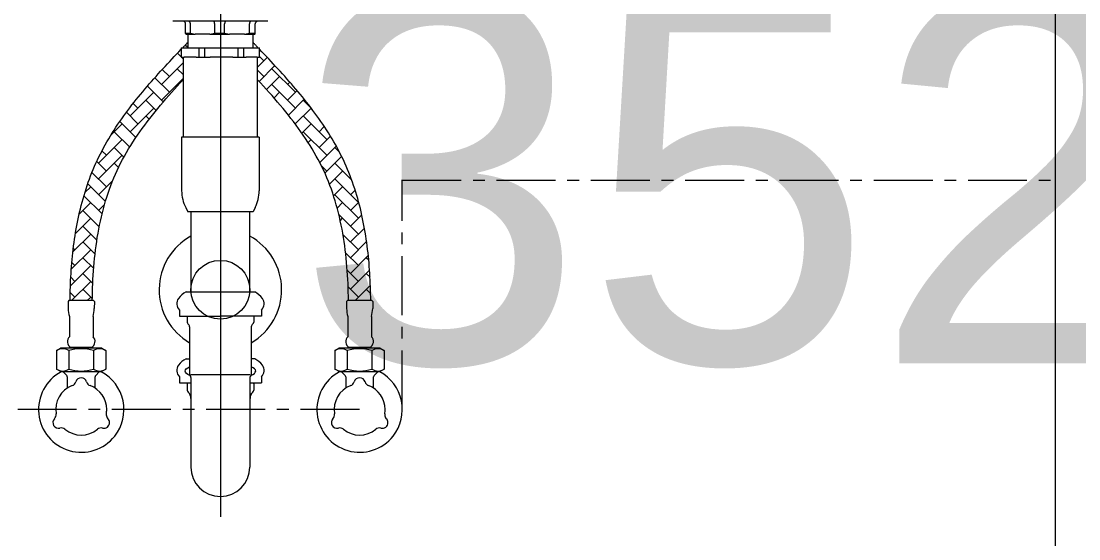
# Model space of a CAD drawing. Header units: millimetres. Extents: x 7371 to 278338, y -43753 to 35464.
# Drawn here: x 270148 to 270718, y 24 to 303 of the extents above; entities that cross this region are included whole.
import ezdxf

# ---------------------------------------------------------------- set-up
doc = ezdxf.new("R2010")
doc.units = ezdxf.units.MM
doc.header["$MEASUREMENT"] = 0
doc.linetypes.add('CENTER', pattern=[50.8, 31.75, -6.35, 6.35, -6.35])
doc.layers.get('DEFPOINTS').update_dxf_attribs({"lineweight": 18})
for name, color, linetype, lineweight in [('0.05', 252, 'Continuous', 5), ('DINDING', 1, 'Continuous', 20), ('PIPA AIR BERSIH', 5, 'CENTER', 5)]:
    doc.layers.add(name, color=color, linetype=linetype, lineweight=lineweight)
doc.styles.get("Standard").update_dxf_attribs({"font": 'arial.ttf'})
doc.dimstyles.new('100 baru', dxfattribs={"dimtxt": 200, "dimasz": 100, "dimexe": 0.1, "dimexo": 0.1, "dimgap": 0.1, "dimtad": 0, "dimtoh": 1, "dimdec": 0, "dimtxsty": 'Standard', "dimblk": 'ARCHTICK', "dimcen": 0, "dimclrd": 8, "dimclre": 8, "dimclrt": 2, "dimadec": 0, "dimazin": 0, "dimtfac": 1, "dimtdec": 0, "dimtix": 1, "dimtmove": 0, "dimatfit": 3, "dimldrblk": 'ARCHTICK', "dimfxl": 1.25, "dimlwd": -1, "dimlwe": -1, "dimarcsym": 0})

# ---------------------------------------------------------------- blocks, each defined once
blk = doc.blocks.new('A$C4feb61b9')
at = {"layer": '0.05'}
for points in [[(0, 0.23202), (0, -0.42776)], [(0.0256, -0.1608), (-0.02561, -0.1608)], [(-0.01873, -0.16231), (-0.01874, -0.16225), (-0.01874, -0.16219), (-0.01875, -0.16214), (-0.01876, -0.16208), (-0.01877, -0.16202), (-0.01878, -0.16196), (-0.01879, -0.16191), (-0.0188, -0.16185), (-0.01882, -0.1618), (-0.01884, -0.16174), (-0.01886, -0.16169), (-0.01889, -0.16164), (-0.01892, -0.16158), (-0.01895, -0.16153), (-0.01898, -0.16149), (-0.01901, -0.16144), (-0.01904, -0.16139), (-0.01908, -0.16135), (-0.01912, -0.1613), (-0.01916, -0.16126), (-0.0192, -0.16122), (-0.01924, -0.16118), (-0.01929, -0.16114), (-0.01933, -0.16111), (-0.01938, -0.16107), (-0.01943, -0.16104), (-0.01948, -0.16101), (-0.01953, -0.16098), (-0.01958, -0.16096), (-0.01963, -0.16093), (-0.01968, -0.16091), (-0.01974, -0.16089), (-0.01979, -0.16087), (-0.01985, -0.16086), (-0.0199, -0.16084), (-0.01996, -0.16083), (-0.02001, -0.16082), (-0.02007, -0.16081), (-0.02013, -0.16081), (-0.02019, -0.1608), (-0.02024, -0.1608)], [(-0.01873, -0.16729), (-0.01873, -0.16231)], [(-0.01615, -0.16231), (-0.01615, -0.16225), (-0.01615, -0.16219), (-0.01616, -0.16214), (-0.01616, -0.16208), (-0.01617, -0.16202), (-0.01618, -0.16196), (-0.01619, -0.16191), (-0.0162, -0.16185), (-0.01621, -0.1618), (-0.01622, -0.16174), (-0.01624, -0.16169), (-0.01625, -0.16164), (-0.01627, -0.16158), (-0.01629, -0.16153), (-0.01631, -0.16149), (-0.01634, -0.16144), (-0.01636, -0.16139), (-0.01639, -0.16135), (-0.01641, -0.1613), (-0.01644, -0.16126), (-0.01647, -0.16122), (-0.0165, -0.16118), (-0.01653, -0.16114), (-0.01656, -0.16111), (-0.01659, -0.16107), (-0.01662, -0.16104), (-0.01665, -0.16101), (-0.01669, -0.16098), (-0.01672, -0.16096), (-0.01676, -0.16093), (-0.01679, -0.16091), (-0.01683, -0.16089), (-0.01687, -0.16087), (-0.01691, -0.16086), (-0.01694, -0.16084), (-0.01698, -0.16083), (-0.01702, -0.16082), (-0.01706, -0.16081), (-0.0171, -0.16081), (-0.01714, -0.1608), (-0.01717, -0.1608)], [(-0.01615, -0.16729), (-0.01615, -0.16231)], [(-0.00309, -0.16231), (-0.00309, -0.16225), (-0.00309, -0.16219), (-0.00309, -0.16214), (-0.0031, -0.16208), (-0.0031, -0.16202), (-0.0031, -0.16196), (-0.00311, -0.16191), (-0.00311, -0.16185), (-0.00312, -0.1618), (-0.00313, -0.16174), (-0.00313, -0.16169), (-0.00314, -0.16164), (-0.00315, -0.16158), (-0.00316, -0.16153), (-0.00317, -0.16149), (-0.00318, -0.16144), (-0.0032, -0.16139), (-0.00321, -0.16135), (-0.00322, -0.1613), (-0.00324, -0.16126), (-0.00325, -0.16122), (-0.00327, -0.16118), (-0.00328, -0.16114), (-0.0033, -0.16111), (-0.00331, -0.16107), (-0.00333, -0.16104), (-0.00335, -0.16101), (-0.00336, -0.16098), (-0.00338, -0.16096), (-0.0034, -0.16093), (-0.00342, -0.16091), (-0.00344, -0.16089), (-0.00346, -0.16087), (-0.00348, -0.16086), (-0.0035, -0.16084), (-0.00352, -0.16083), (-0.00354, -0.16082), (-0.00356, -0.16081), (-0.00358, -0.16081), (-0.0036, -0.1608), (-0.00362, -0.1608)], [(-0.00309, -0.16729), (-0.00309, -0.16231)], [(0.00274, -0.1608), (0.00272, -0.1608), (0.00271, -0.16081), (0.00269, -0.16081), (0.00267, -0.16082), (0.00265, -0.16083), (0.00263, -0.16084), (0.00262, -0.16086), (0.0026, -0.16087), (0.00258, -0.16089), (0.00257, -0.16091), (0.00255, -0.16093), (0.00253, -0.16096), (0.00252, -0.16098), (0.0025, -0.16101), (0.00249, -0.16104), (0.00247, -0.16107), (0.00246, -0.16111), (0.00244, -0.16114), (0.00243, -0.16118), (0.00242, -0.16122), (0.0024, -0.16126), (0.00239, -0.1613), (0.00238, -0.16135), (0.00237, -0.16139), (0.00236, -0.16144), (0.00235, -0.16149), (0.00234, -0.16153), (0.00233, -0.16158), (0.00232, -0.16164), (0.00231, -0.16169), (0.0023, -0.16174), (0.0023, -0.1618), (0.00229, -0.16185), (0.00229, -0.16191), (0.00228, -0.16196), (0.00228, -0.16202), (0.00228, -0.16208), (0.00228, -0.16214), (0.00227, -0.16219), (0.00227, -0.16225), (0.00227, -0.16231)], [(0.00227, -0.16729), (0.00227, -0.16231)], [(0.01662, -0.1608), (0.01658, -0.1608), (0.01655, -0.16081), (0.01651, -0.16081), (0.01647, -0.16082), (0.01644, -0.16083), (0.0164, -0.16084), (0.01636, -0.16086), (0.01633, -0.16087), (0.01629, -0.16089), (0.01626, -0.16091), (0.01622, -0.16093), (0.01619, -0.16096), (0.01615, -0.16098), (0.01612, -0.16101), (0.01609, -0.16104), (0.01606, -0.16107), (0.01603, -0.16111), (0.016, -0.16114), (0.01597, -0.16118), (0.01594, -0.16122), (0.01592, -0.16126), (0.01589, -0.1613), (0.01587, -0.16135), (0.01584, -0.16139), (0.01582, -0.16144), (0.0158, -0.16149), (0.01578, -0.16153), (0.01576, -0.16158), (0.01574, -0.16164), (0.01572, -0.16169), (0.01571, -0.16174), (0.0157, -0.1618), (0.01568, -0.16185), (0.01568, -0.16191), (0.01567, -0.16196), (0.01566, -0.16202), (0.01565, -0.16208), (0.01565, -0.16214), (0.01564, -0.16219), (0.01564, -0.16225), (0.01564, -0.16231)], [(0.01564, -0.16729), (0.01564, -0.16231)], [(0.02023, -0.1608), (0.02017, -0.1608), (0.02012, -0.16081), (0.02006, -0.16081), (0.02, -0.16082), (0.01995, -0.16083), (0.01989, -0.16084), (0.01983, -0.16086), (0.01978, -0.16087), (0.01972, -0.16089), (0.01967, -0.16091), (0.01962, -0.16093), (0.01956, -0.16096), (0.01951, -0.16098), (0.01946, -0.16101), (0.01941, -0.16104), (0.01937, -0.16107), (0.01932, -0.16111), (0.01927, -0.16114), (0.01923, -0.16118), (0.01919, -0.16122), (0.01915, -0.16126), (0.01911, -0.1613), (0.01907, -0.16135), (0.01903, -0.16139), (0.019, -0.16144), (0.01896, -0.16149), (0.01893, -0.16153), (0.0189, -0.16158), (0.01888, -0.16164), (0.01885, -0.16169), (0.01883, -0.16174), (0.01881, -0.1618), (0.01879, -0.16185), (0.01878, -0.16191), (0.01876, -0.16196), (0.01875, -0.16202), (0.01874, -0.16208), (0.01874, -0.16214), (0.01873, -0.16219), (0.01872, -0.16225), (0.01872, -0.16231)], [(0.01872, -0.16729), (0.01872, -0.16231)], [(-0.01867, -0.16783), (-0.01873, -0.16729)], [(-0.01873, -0.16729), (-0.01615, -0.16729)], [(-0.01867, -0.16783), (-0.01359, -0.16783)], [(-0.01758, -0.16783), (-0.01758, -0.17508)], [(-0.01615, -0.16729), (-0.01359, -0.16783)], [(-0.00565, -0.16783), (-0.01359, -0.16783)], [(-0.00565, -0.16783), (-0.00309, -0.16729)], [(-0.00565, -0.16783), (0.00489, -0.16783)], [(-0.00565, -0.16783), (0.00489, -0.16783)], [(-0.00309, -0.16729), (0.00227, -0.16729)], [(0.00227, -0.16729), (0.00489, -0.16783)], [(0.01302, -0.16783), (0.00489, -0.16783)], [(0.01302, -0.16783), (0.01564, -0.16729)], [(0.01302, -0.16783), (0.01847, -0.16783)], [(0.01564, -0.16729), (0.01872, -0.16729)], [(0.01756, -0.17508), (0.01756, -0.16783)], [(0.01866, -0.16783), (0.01847, -0.16783)], [(0.01866, -0.16783), (0.01872, -0.16729)], [(-0.08102, -0.31128), (-0.08099, -0.30946), (-0.08096, -0.30763), (-0.08091, -0.30581), (-0.08086, -0.30398), (-0.08079, -0.30214), (-0.08071, -0.30031), (-0.08061, -0.29847), (-0.0805, -0.29663), (-0.08038, -0.29479), (-0.08024, -0.29295), (-0.08009, -0.29111), (-0.07993, -0.28926), (-0.07975, -0.28742), (-0.07955, -0.28558), (-0.07934, -0.28374), (-0.07911, -0.28189), (-0.07886, -0.28005), (-0.0786, -0.27822), (-0.07832, -0.27638), (-0.07803, -0.27455), (-0.07771, -0.27272), (-0.07738, -0.27089), (-0.07703, -0.26907), (-0.07666, -0.26725), (-0.07626, -0.26543), (-0.07585, -0.26362), (-0.07542, -0.26181), (-0.07497, -0.26001), (-0.0745, -0.25822), (-0.07401, -0.25643), (-0.07349, -0.25464), (-0.07295, -0.25287), (-0.07239, -0.2511), (-0.07181, -0.24934), (-0.0712, -0.24758), (-0.07057, -0.24583), (-0.06992, -0.2441), (-0.06924, -0.24237), (-0.06853, -0.24065), (-0.0678, -0.23894), (-0.06705, -0.23725), (-0.06627, -0.23556), (-0.06547, -0.23389), (-0.06464, -0.23223), (-0.06379, -0.23058), (-0.06292, -0.22895), (-0.06203, -0.22734), (-0.06111, -0.22573), (-0.06018, -0.22414), (-0.05923, -0.22256), (-0.05825, -0.22099), (-0.05726, -0.21943), (-0.05626, -0.21789), (-0.05523, -0.21636), (-0.05419, -0.21484), (-0.05314, -0.21333), (-0.05207, -0.21183), (-0.05098, -0.21035), (-0.04988, -0.20887), (-0.04877, -0.2074), (-0.04765, -0.20594), (-0.04652, -0.2045), (-0.04537, -0.20306), (-0.04422, -0.20163), (-0.04305, -0.20021), (-0.04188, -0.1988), (-0.0407, -0.1974), (-0.03951, -0.19601), (-0.03831, -0.19462), (-0.0371, -0.19325), (-0.03589, -0.19188), (-0.03468, -0.19052), (-0.03346, -0.18916), (-0.03223, -0.18781), (-0.03101, -0.18647), (-0.02978, -0.18514), (-0.02855, -0.18381), (-0.02731, -0.18249), (-0.02608, -0.18117), (-0.02484, -0.17986), (-0.02361, -0.17856), (-0.02237, -0.17726), (-0.02114, -0.17596)], [(-0.02109, -0.17508), (-0.02095, -0.17508)], [(-0.02109, -0.17508), (-0.02109, -0.1801)], [(-0.02095, -0.17508), (-0.01164, -0.17508)], [(-0.02029, -0.17508), (-0.02005, -0.17483), (-0.01981, -0.17458), (-0.01957, -0.17432), (-0.01932, -0.17407), (-0.01908, -0.17382), (-0.01884, -0.17356), (-0.01859, -0.17331), (-0.01835, -0.17306), (-0.01811, -0.17281), (-0.01787, -0.17255), (-0.01762, -0.1723)], [(-0.01762, -0.17503), (-0.01896, -0.17369)], [(-0.01164, -0.17508), (-0.00834, -0.17508)], [(-0.01164, -0.17508), (-0.01164, -0.1801)], [(-0.00834, -0.17508), (0.0094, -0.17508)], [(-0.00834, -0.1801), (-0.00834, -0.17508)], [(0.0094, -0.17508), (0.0126, -0.17508)], [(0.0094, -0.17508), (0.0094, -0.1801)], [(0.0126, -0.17508), (0.02104, -0.17508)], [(0.0126, -0.1801), (0.0126, -0.17508)], [(0.02024, -0.17508), (0.01999, -0.17482), (0.01975, -0.17457), (0.01951, -0.17432), (0.01926, -0.17406), (0.01902, -0.17381), (0.01878, -0.17356), (0.01854, -0.1733), (0.01829, -0.17305), (0.01805, -0.1728), (0.01781, -0.17255), (0.01756, -0.1723)], [(0.02104, -0.17508), (0.02108, -0.17508)], [(0.02108, -0.1801), (0.02108, -0.17508)], [(0.081, -0.31125), (0.08098, -0.30943), (0.08094, -0.30761), (0.0809, -0.30578), (0.08084, -0.30395), (0.08077, -0.30212), (0.08069, -0.30028), (0.08059, -0.29844), (0.08048, -0.29661), (0.08036, -0.29476), (0.08022, -0.29292), (0.08007, -0.29108), (0.0799, -0.28924), (0.07972, -0.28739), (0.07953, -0.28555), (0.07931, -0.28371), (0.07908, -0.28187), (0.07884, -0.28003), (0.07858, -0.27819), (0.0783, -0.27636), (0.078, -0.27452), (0.07768, -0.27269), (0.07735, -0.27086), (0.077, -0.26904), (0.07663, -0.26722), (0.07623, -0.26541), (0.07582, -0.26359), (0.07539, -0.26179), (0.07494, -0.25999), (0.07447, -0.25819), (0.07397, -0.2564), (0.07346, -0.25462), (0.07292, -0.25284), (0.07236, -0.25107), (0.07177, -0.24931), (0.07117, -0.24756), (0.07053, -0.24581), (0.06988, -0.24407), (0.0692, -0.24235), (0.06849, -0.24063), (0.06776, -0.23892), (0.06701, -0.23722), (0.06623, -0.23554), (0.06543, -0.23387), (0.0646, -0.23221), (0.06375, -0.23056), (0.06288, -0.22893), (0.06199, -0.22732), (0.06107, -0.22571), (0.06014, -0.22412), (0.05918, -0.22254), (0.05821, -0.22097), (0.05722, -0.21942), (0.05621, -0.21787), (0.05519, -0.21634), (0.05415, -0.21482), (0.05309, -0.21331), (0.05202, -0.21182), (0.05094, -0.21033), (0.04984, -0.20885), (0.04873, -0.20739), (0.0476, -0.20593), (0.04647, -0.20448), (0.04532, -0.20305), (0.04417, -0.20162), (0.043, -0.2002), (0.04183, -0.19879), (0.04064, -0.19739), (0.03945, -0.196), (0.03826, -0.19461), (0.03705, -0.19324), (0.03584, -0.19187), (0.03463, -0.19051), (0.03341, -0.18915), (0.03218, -0.1878), (0.03095, -0.18646), (0.02972, -0.18513), (0.02849, -0.1838), (0.02726, -0.18248), (0.02602, -0.18117), (0.02479, -0.17986), (0.02355, -0.17855), (0.02231, -0.17725), (0.02108, -0.17596)], [(0.02108, -0.17601), (0.02111, -0.17599)], [(-0.02113, -0.18), (-0.02311, -0.17803)], [(-0.02109, -0.1801), (-0.02095, -0.1801)], [(-0.02013, -0.181), (-0.02103, -0.1801)], [(-0.02095, -0.1801), (-0.0195, -0.1801)], [(-0.02009, -0.1801), (-0.02009, -0.22327)], [(-0.01309, -0.1801), (-0.0195, -0.1801)], [(-0.01309, -0.1801), (-0.01164, -0.1801)], [(-0.01164, -0.1801), (-0.00834, -0.1801)], [(-0.00834, -0.1801), (-0.00558, -0.1801)], [(0.00664, -0.1801), (-0.00558, -0.1801)], [(0.00664, -0.1801), (0.0094, -0.1801)], [(0.0094, -0.1801), (0.0126, -0.1801)], [(0.0126, -0.1801), (0.01391, -0.1801)], [(0.01973, -0.1801), (0.01391, -0.1801)], [(0.01973, -0.1801), (0.02104, -0.1801)], [(0.02007, -0.22327), (0.02007, -0.1801)], [(0.02007, -0.1855), (0.02524, -0.18034)], [(0.02104, -0.1801), (0.02108, -0.1801)], [(0.02343, -0.18214), (0.02108, -0.17979)], [(-0.03172, -0.19487), (-0.02013, -0.18328)], [(-0.02748, -0.19063), (-0.03131, -0.1868)], [(-0.02013, -0.18949), (-0.02323, -0.18639)], [(0.02343, -0.19063), (0.02007, -0.18727)], [(0.02085, -0.19321), (0.02934, -0.18472)], [(0.0404, -0.19911), (0.02768, -0.18639)], [(-0.06902, -0.31127), (-0.06898, -0.309), (-0.06893, -0.30673), (-0.06887, -0.30446), (-0.06878, -0.30218), (-0.06867, -0.29991), (-0.06854, -0.29763), (-0.06839, -0.29535), (-0.06822, -0.29308), (-0.06802, -0.29081), (-0.0678, -0.28855), (-0.06755, -0.28628), (-0.06728, -0.28403), (-0.06699, -0.28178), (-0.06667, -0.27953), (-0.06632, -0.2773), (-0.06594, -0.27507), (-0.06554, -0.27286), (-0.0651, -0.27065), (-0.06464, -0.26845), (-0.06415, -0.26627), (-0.06362, -0.26409), (-0.06307, -0.26194), (-0.06248, -0.25979), (-0.06187, -0.25766), (-0.06121, -0.25555), (-0.06053, -0.25345), (-0.05981, -0.25137), (-0.05906, -0.2493), (-0.05827, -0.24726), (-0.05744, -0.24523), (-0.05658, -0.24323), (-0.05568, -0.24124), (-0.05475, -0.23927), (-0.05377, -0.23732), (-0.05275, -0.23538), (-0.0517, -0.23346), (-0.05061, -0.23155), (-0.04949, -0.22965), (-0.04834, -0.22777), (-0.04715, -0.2259), (-0.04594, -0.22405), (-0.04469, -0.2222), (-0.04341, -0.22037), (-0.04211, -0.21855), (-0.04078, -0.21674), (-0.03943, -0.21494), (-0.03805, -0.21315), (-0.03665, -0.21138), (-0.03523, -0.20961), (-0.03379, -0.20785), (-0.03233, -0.2061), (-0.03086, -0.20436), (-0.02936, -0.20263), (-0.02785, -0.2009), (-0.02633, -0.19918), (-0.02479, -0.19747), (-0.02325, -0.19577), (-0.02169, -0.19407), (-0.02013, -0.19238)], [(-0.02748, -0.19911), (-0.03534, -0.19125)], [(-0.03172, -0.20336), (-0.02013, -0.19176)], [(0.069, -0.31125), (0.06897, -0.30898), (0.06892, -0.30671), (0.06885, -0.30443), (0.06876, -0.30216), (0.06865, -0.29988), (0.06852, -0.29761), (0.06837, -0.29533), (0.06819, -0.29306), (0.068, -0.29079), (0.06778, -0.28852), (0.06753, -0.28626), (0.06726, -0.28401), (0.06696, -0.28176), (0.06664, -0.27951), (0.06629, -0.27728), (0.06591, -0.27505), (0.06551, -0.27283), (0.06507, -0.27063), (0.06461, -0.26843), (0.06412, -0.26625), (0.06359, -0.26407), (0.06304, -0.26192), (0.06245, -0.25977), (0.06183, -0.25764), (0.06118, -0.25553), (0.0605, -0.25343), (0.05978, -0.25135), (0.05902, -0.24928), (0.05823, -0.24724), (0.05741, -0.24521), (0.05655, -0.24321), (0.05565, -0.24122), (0.05471, -0.23926), (0.05373, -0.2373), (0.05271, -0.23536), (0.05166, -0.23344), (0.05057, -0.23153), (0.04945, -0.22964), (0.0483, -0.22776), (0.04711, -0.22589), (0.04589, -0.22403), (0.04465, -0.22219), (0.04337, -0.22036), (0.04207, -0.21854), (0.04074, -0.21673), (0.03938, -0.21493), (0.03801, -0.21314), (0.03661, -0.21137), (0.03519, -0.2096), (0.03374, -0.20784), (0.03228, -0.20609), (0.03081, -0.20435), (0.02931, -0.20262), (0.0278, -0.20089), (0.02628, -0.19917), (0.02474, -0.19746), (0.0232, -0.19576), (0.02164, -0.19406), (0.02007, -0.19237)], [(0.0249, -0.19764), (0.03192, -0.19063)], [(0.03616, -0.19487), (0.0374, -0.19363)], [(-0.04869, -0.21184), (-0.03596, -0.19911)], [(-0.03079, -0.20428), (-0.0393, -0.19577)], [(-0.02281, -0.19529), (-0.02323, -0.19487)], [(0.0404, -0.2076), (0.02768, -0.19487)], [(0.0289, -0.20214), (0.03192, -0.19911)], [(0.03616, -0.20336), (0.04133, -0.19819)], [(-0.04445, -0.2076), (-0.04697, -0.20507)], [(-0.03466, -0.2089), (-0.04021, -0.20336)], [(0.03662, -0.21138), (0.04516, -0.20284)], [(0.04888, -0.20759), (0.04465, -0.20336)], [(-0.04445, -0.21608), (-0.05064, -0.20989)], [(-0.04869, -0.22033), (-0.03596, -0.2076)], [(0.04032, -0.21617), (0.04889, -0.2076)], [(-0.05894, -0.22209), (-0.05293, -0.21608)], [(-0.04555, -0.22347), (-0.05419, -0.21483)], [(-0.03842, -0.21363), (-0.04021, -0.21184)], [(0.0404, -0.21608), (0.03981, -0.21549)], [(0.04388, -0.22109), (0.04889, -0.21608)], [(0.05738, -0.22457), (0.04465, -0.21184)], [(-0.04887, -0.22863), (-0.05718, -0.22033)], [(0.05738, -0.23305), (0.04465, -0.22033)], [(0.05313, -0.22033), (0.05596, -0.2175)], [(-0.06566, -0.2373), (-0.05293, -0.22457)], [(0.02088, -0.22327), (-0.02089, -0.22327)], [(-0.02089, -0.22327), (-0.02089, -0.25211)], [(0.0209, -0.22328), (0.02088, -0.25212)], [(0.04729, -0.22617), (0.04889, -0.22457)], [(0.05313, -0.22881), (0.05927, -0.22268)], [(-0.06566, -0.24578), (-0.05293, -0.23305)], [(-0.06142, -0.23305), (-0.06383, -0.23065)], [(-0.052, -0.23399), (-0.05718, -0.22881)], [(0.05353, -0.2369), (0.06239, -0.22804)], [(0.05629, -0.24263), (0.0653, -0.23361)], [(0.06417, -0.23137), (0.06162, -0.22881)], [(-0.06142, -0.24154), (-0.06663, -0.23633)], [(-0.05489, -0.23958), (-0.05718, -0.2373)], [(0.05738, -0.24154), (0.05434, -0.2385)], [(0.07077, -0.24645), (0.06162, -0.2373)], [(-0.06142, -0.25003), (-0.06919, -0.24225)], [(0.05877, -0.24863), (0.06586, -0.24154)], [(-0.07305, -0.25317), (-0.0699, -0.25003)], [(-0.06196, -0.25797), (-0.0715, -0.24843)], [(-0.06566, -0.25427), (-0.05802, -0.24662)], [(0.06098, -0.2549), (0.06586, -0.25003)], [(0.07435, -0.25851), (0.06162, -0.24578)], [(0.0701, -0.24578), (0.07041, -0.24548)], [(-0.06376, -0.26465), (-0.07355, -0.25486)], [(0.07435, -0.267), (0.06162, -0.25427)], [(0.0701, -0.25427), (0.07259, -0.25178)], [(-0.0761, -0.26471), (-0.0699, -0.25851)], [(-0.06566, -0.26275), (-0.0624, -0.25949)], [(-0.0187, -0.26122), (-0.01758, -0.26343)], [(0.01869, -0.26123), (0.01756, -0.26344)], [(0.06292, -0.26146), (0.06586, -0.25851)], [(0.0701, -0.26275), (0.07451, -0.25835)], [(-0.07814, -0.27523), (-0.0699, -0.267)], [(-0.06529, -0.27161), (-0.07415, -0.26275)], [(0.01756, -0.26343), (-0.01758, -0.26343)], [(-0.01595, -0.26343), (-0.01595, -0.30662)], [(0.01593, -0.30662), (0.01593, -0.26343)], [(0.07435, -0.27548), (0.06381, -0.26494)], [(0.06458, -0.26828), (0.06586, -0.267)], [(0.0701, -0.27124), (0.07618, -0.26516)], [(-0.06656, -0.27883), (-0.07415, -0.27124)], [(-0.06566, -0.27124), (-0.06511, -0.27069)], [(0.0701, -0.27972), (0.0776, -0.27223)], [(-0.07949, -0.28507), (-0.0699, -0.27548)], [(0.07435, -0.28397), (0.06601, -0.27564)], [(-0.08035, -0.29442), (-0.0699, -0.28397)], [(-0.07839, -0.28397), (-0.07926, -0.2831)], [(-0.06756, -0.28631), (-0.07415, -0.27972)], [(0.0701, -0.28821), (0.07877, -0.27954)], [(0.07883, -0.27996), (0.07859, -0.27972)], [(-0.06829, -0.29406), (-0.07415, -0.28821)], [(0.07435, -0.29245), (0.06745, -0.28555)], [(0.0701, -0.29669), (0.07969, -0.28711)], [(0.07993, -0.28955), (0.07859, -0.28821)], [(-0.08084, -0.30338), (-0.0699, -0.29245)], [(-0.07839, -0.29245), (-0.08006, -0.29078)], [(0.07435, -0.30094), (0.06834, -0.29493)], [(0.0701, -0.30518), (0.08037, -0.29491)], [(-0.07839, -0.30094), (-0.08062, -0.2987)], [(-0.08024, -0.31128), (-0.0699, -0.30094)], [(-0.06877, -0.30207), (-0.07415, -0.29669)], [(0.08061, -0.29871), (0.07859, -0.29669)], [(-0.07839, -0.30942), (-0.08094, -0.30687)], [(-0.069, -0.31032), (-0.07415, -0.30518)], [(-0.0185, -0.30662), (0.0185, -0.30662)], [(0.07435, -0.30942), (0.06883, -0.30391)], [(0.07252, -0.31125), (0.0808, -0.30296)], [(0.08094, -0.30753), (0.07859, -0.30518)], [(-0.08159, -0.31125), (-0.08209, -0.31175)], [(-0.08209, -0.31175), (-0.08205, -0.31556)], [(-0.06841, -0.31125), (-0.08159, -0.31125)], [(-0.07175, -0.31127), (-0.0699, -0.30942)], [(-0.06841, -0.31125), (-0.06791, -0.31175)], [(-0.06791, -0.31175), (-0.06795, -0.31556)], [(0.06841, -0.31125), (0.06791, -0.31175)], [(0.06791, -0.31175), (0.06795, -0.31556)], [(0.08159, -0.31125), (0.06841, -0.31125)], [(0.08159, -0.31125), (0.08209, -0.31175)], [(0.08209, -0.31175), (0.08205, -0.31556)], [(-0.0221, -0.31642), (-0.0221, -0.31962)], [(0.0221, -0.31642), (0.0221, -0.31962)], [(-0.08135, -0.31985), (-0.08135, -0.33075)], [(-0.06865, -0.31985), (-0.06865, -0.33075)], [(-0.0221, -0.31962), (0, -0.31962)], [(-0.01794, -0.31962), (-0.01794, -0.32298)], [(0.0221, -0.31962), (0, -0.31962)], [(0.02211, -0.31962), (0.01796, -0.31962)], [(0.01796, -0.31962), (0.01796, -0.32298)], [(0.06865, -0.31985), (0.06865, -0.33075)], [(0.08135, -0.31985), (0.08135, -0.33075)], [(-0.01659, -0.32549), (-0.01659, -0.35098)], [(0.01661, -0.32549), (0.01661, -0.35098)], [(-0.08828, -0.33827), (-0.08612, -0.33698)], [(-0.08828, -0.33827), (-0.08828, -0.34823)], [(-0.06388, -0.33698), (-0.08612, -0.33698)], [(-0.08164, -0.33827), (-0.08164, -0.34823)], [(-0.06942, -0.33655), (-0.08058, -0.33655)], [(-0.07995, -0.33698), (-0.07961, -0.33655)], [(-0.0703, -0.33655), (-0.06995, -0.33698)], [(-0.06836, -0.33827), (-0.06836, -0.34823)], [(-0.06388, -0.33698), (-0.06172, -0.33827)], [(-0.06172, -0.33827), (-0.06172, -0.34823)], [(0.06172, -0.33827), (0.06388, -0.33698)], [(0.06172, -0.33827), (0.06172, -0.34823)], [(0.08612, -0.33698), (0.06388, -0.33698)], [(0.06836, -0.33827), (0.06836, -0.34823)], [(0.08058, -0.33655), (0.06942, -0.33655)], [(0.07005, -0.33698), (0.07039, -0.33655)], [(0.0797, -0.33655), (0.08005, -0.33698)], [(0.08164, -0.33827), (0.08164, -0.34823)], [(0.08612, -0.33698), (0.08828, -0.33827)], [(0.08828, -0.33827), (0.08828, -0.34823)], [(-0.0185, -0.3426), (-0.01659, -0.3426)], [(0.0185, -0.3426), (0.01661, -0.3426)], [(-0.08574, -0.34975), (-0.08828, -0.34823)], [(-0.06426, -0.34975), (-0.08574, -0.34975)], [(-0.08475, -0.34975), (-0.08279, -0.35171)], [(-0.0825, -0.35241), (-0.0825, -0.35848)], [(-0.0675, -0.35848), (-0.0675, -0.35241)], [(-0.06721, -0.35171), (-0.06525, -0.34975)], [(-0.06172, -0.34823), (-0.06426, -0.34975)], [(-0.0221, -0.3524), (-0.0221, -0.3556)], [(0.01588, -0.35126), (-0.01587, -0.35126)], [(-0.01587, -0.35274), (-0.01587, -0.40098)], [(0.01588, -0.35274), (0.01588, -0.40098)], [(0.0221, -0.3524), (0.0221, -0.3556)], [(0.06426, -0.34975), (0.06172, -0.34823)], [(0.08574, -0.34975), (0.06426, -0.34975)], [(0.06525, -0.34975), (0.06721, -0.35171)], [(0.0675, -0.35241), (0.0675, -0.35848)], [(0.0825, -0.35848), (0.0825, -0.35241)], [(0.08279, -0.35171), (0.08475, -0.34975)], [(0.08828, -0.34823), (0.08574, -0.34975)], [(-0.0221, -0.3556), (-0.01587, -0.3556)], [(-0.01795, -0.35608), (-0.01795, -0.35948)], [(0.01588, -0.3556), (0.0221, -0.3556)], [(0.01795, -0.35608), (0.01795, -0.35948)]]:
    blk.add_lwpolyline(points, dxfattribs=at)
for points in [[(-0.02089, -0.25211, 0.118358), (-0.0187, -0.26122)], [(0.01869, -0.26123, 0.118358), (0.02088, -0.25212)], [(-0.01587, -0.27657, 0.583565), (-0.01659, -0.33403)], [(0.01661, -0.33402, 0.583353), (0.01587, -0.27657)], [(-0.0185, -0.30662, 0.091259), (-0.02264, -0.31014)], [(0.02264, -0.31014, 0.091259), (0.0185, -0.30662)], [(-0.02264, -0.31014, 0.355101), (-0.0221, -0.31642)], [(0.0221, -0.31642, 0.355101), (0.02264, -0.31014)], [(-0.08205, -0.31556, 0.062562), (-0.08135, -0.31985)], [(-0.06865, -0.31985, 0.062562), (-0.06795, -0.31556)], [(0.06795, -0.31556, 0.062562), (0.06865, -0.31985)], [(0.08135, -0.31985, 0.062562), (0.08205, -0.31556)], [(-0.01794, -0.32298, 0.252264), (-0.01749, -0.32382)], [(-0.01659, -0.32549, 0.252264), (-0.01749, -0.32382)], [(0.01751, -0.32382, 0.252264), (0.01661, -0.32549)], [(0.01751, -0.32382, 0.252264), (0.01796, -0.32298)], [(-0.08135, -0.33075, 0.500235), (-0.08058, -0.33655)], [(-0.06942, -0.33655, 0.500235), (-0.06865, -0.33075)], [(0.06865, -0.33075, 0.500235), (0.06942, -0.33655)], [(0.08058, -0.33655, 0.500235), (0.08135, -0.33075)], [(-0.08164, -0.33827, 0.306565), (-0.08828, -0.33827)], [(-0.06836, -0.33827, 0.157276), (-0.08164, -0.33827)], [(-0.06172, -0.33827, 0.306565), (-0.06836, -0.33827)], [(0.06836, -0.33827, 0.306565), (0.06172, -0.33827)], [(0.08164, -0.33827, 0.157276), (0.06836, -0.33827)], [(0.08828, -0.33827, 0.306565), (0.08164, -0.33827)], [(-0.02264, -0.34612, 0.355101), (-0.0221, -0.3524)], [(-0.0185, -0.3426, 0.091259), (-0.02264, -0.34612)], [(0.02264, -0.34612, 0.091259), (0.0185, -0.3426)], [(0.0221, -0.3524, 0.355101), (0.02264, -0.34612)], [(-0.08582, -0.3497, 1.230786), (-0.05695, -0.38426)], [(-0.08828, -0.34823, 0.306565), (-0.08164, -0.34823)], [(-0.0825, -0.35241, 0.198912), (-0.08279, -0.35171)], [(-0.08164, -0.34823, 0.157246), (-0.06836, -0.34823)], [(-0.07207, -0.35508, 0.75923), (-0.07793, -0.35508)], [(-0.06836, -0.34823, 0.306565), (-0.06172, -0.34823)], [(-0.06721, -0.35171, 0.198912), (-0.0675, -0.35241)], [(-0.05695, -0.38426, 0.467699), (-0.06418, -0.3497)], [(-0.01659, -0.35098, 0.197847), (-0.0163, -0.35168)], [(-0.01587, -0.35274, 0.197847), (-0.0163, -0.35168)], [(0.01632, -0.35168, 0.197847), (0.01588, -0.35274)], [(0.01632, -0.35168, 0.197847), (0.01661, -0.35098)], [(0.06418, -0.3497, 1.230786), (0.09305, -0.38426)], [(0.06172, -0.34823, 0.306565), (0.06836, -0.34823)], [(0.0675, -0.35241, 0.198912), (0.06721, -0.35171)], [(0.06836, -0.34823, 0.157246), (0.08164, -0.34823)], [(0.07793, -0.35508, 0.75923), (0.07207, -0.35508)], [(0.08164, -0.34823, 0.306565), (0.08828, -0.34823)], [(0.08279, -0.35171, 0.198912), (0.0825, -0.35241)], [(0.09305, -0.38426, 0.467699), (0.08582, -0.3497)], [(-0.07981, -0.35712, 0.359316), (-0.08856, -0.37228)], [(-0.07981, -0.35712, 0.239812), (-0.07793, -0.35508)], [(-0.07207, -0.35508, 0.239812), (-0.07019, -0.35712)], [(-0.06126, -0.37, 0.313038), (-0.07019, -0.35712)], [(-0.01772, -0.35566, 0.252264), (-0.01795, -0.35608)], [(-0.01772, -0.35566, 0.049846), (-0.01765, -0.3556)], [(0.01765, -0.3556, 0.049846), (0.01773, -0.35566)], [(0.01795, -0.35608, 0.252264), (0.01773, -0.35566)], [(0.07019, -0.35712, 0.359316), (0.06144, -0.37228)], [(0.07019, -0.35712, 0.239812), (0.07207, -0.35508)], [(0.07793, -0.35508, 0.239812), (0.07981, -0.35712)], [(0.08874, -0.37, 0.313038), (0.07981, -0.35712)], [(-0.01795, -0.35948, 0.222578), (-0.01741, -0.36063)], [(-0.01599, -0.3641, 0.248911), (-0.01741, -0.36063)], [(0.01741, -0.36063, 0.248911), (0.01599, -0.3641)], [(0.01741, -0.36063, 0.222578), (0.01795, -0.35948)], [(-0.06144, -0.37228, 0.041599), (-0.06126, -0.37)], [(0.08856, -0.37228, 0.041599), (0.08874, -0.37)], [(-0.08939, -0.37492, 0.75923), (-0.08645, -0.38)], [(-0.08939, -0.37492, 0.239812), (-0.08856, -0.37228)], [(-0.06144, -0.37228, 0.041599), (-0.06149, -0.37278)], [(-0.06149, -0.37278, 0.196254), (-0.06061, -0.37492)], [(-0.05974, -0.37705, 0.196254), (-0.06061, -0.37492)], [(0.06061, -0.37492, 0.75923), (0.06355, -0.38)], [(0.06061, -0.37492, 0.239812), (0.06144, -0.37228)], [(0.08856, -0.37228, 0.041599), (0.08851, -0.37278)], [(0.08851, -0.37278, 0.196254), (0.08939, -0.37492)], [(0.09026, -0.37705, 0.196254), (0.08939, -0.37492)], [(-0.08375, -0.3806, 0.239812), (-0.08645, -0.38)], [(-0.08375, -0.3806, 0.359316), (-0.06625, -0.3806)], [(-0.06355, -0.38, 0.239812), (-0.06625, -0.3806)], [(-0.06355, -0.38, 0.489969), (-0.05974, -0.37705)], [(0.06625, -0.3806, 0.239812), (0.06355, -0.38)], [(0.06625, -0.3806, 0.359316), (0.08375, -0.3806)], [(0.08645, -0.38, 0.239812), (0.08375, -0.3806)], [(0.08645, -0.38, 0.489969), (0.09026, -0.37705)], [(-0.01587, -0.40098, 1), (0.01588, -0.40098)]]:
    blk.add_lwpolyline(points, format="xyb", dxfattribs=at)
blk.add_circle((0, -0.3055), 0.01587, dxfattribs=at)
at = {"layer": '0.05', "extrusion": (0, 0, -1)}
blk.add_ellipse((-0.01099, -0.34926), major_axis=(0.00799, 0), ratio=0.393227, start_param=2.314248, end_param=3.935587, dxfattribs=at)
at = {"layer": '0.05'}
blk.add_ellipse((0.01101, -0.34926), major_axis=(-0.00799, 0), ratio=0.393227, start_param=2.314248, end_param=3.935587, dxfattribs=at)
blk = doc.blocks.new('dsdsdsdsd')
at = {"layer": 'DINDING'}
blk.add_line((127650.0161, -884.5863), (127650.0161, -872.8982), dxfattribs=at)
at = {"layer": 'DINDING', "xscale": 3.333333333333333, "yscale": 3.333333333333333, "zscale": 3.333333333333333}
blk.add_blockref('A$C4feb61b9', (127648.5161, -881.553), dxfattribs=at)
blk = doc.blocks.new('*D248')
at = {"layer": 'DEFPOINTS', "color": 0, "transparency": 16777216}
for p in [(270705.11, 217.49), (270353.11, 93.95), (270705.11, 93.95)]:
    blk.add_point(p, dxfattribs=at)
at = {"layer": 'PIPA AIR BERSIH', "color": 8, "transparency": 16777216}
for p, q in [((270353.11, 94.05), (270353.11, 217.59)), ((270353.11, 217.49), (270705.11, 217.49)), ((270705.11, 94.05), (270705.11, 217.59))]:
    blk.add_line(p, q, dxfattribs=at)
at = {"layer": 'PIPA AIR BERSIH', "color": 2, "transparency": 16777216, "insert": (270529.11, 217.49), "char_height": 200, "attachment_point": 5}
blk.add_mtext('352', dxfattribs=at)
blk = doc.blocks.new('_ArchTick')
at = {"color": 0, "linetype": 'ByBlock', "const_width": 0.15}
blk.add_lwpolyline([(-0.5, -0.5), (0.5, 0.5)], dxfattribs=at)
blk = doc.blocks.new('*D249')
at = {"layer": 'DEFPOINTS', "color": 0, "transparency": 16777216}
for p in [(270330.11, 93.95), (270017.08, -386.05), (270330.11, -386.05)]:
    blk.add_point(p, dxfattribs=at)
at = {"layer": 'PIPA AIR BERSIH', "color": 8, "transparency": 16777216}
for p, q in [((270330.01, 93.95), (270016.98, 93.95)), ((270017.08, 93.95), (270017.08, 78.67)), ((270017.08, -386.05), (270017.08, -370.78)), ((270330.01, -386.05), (270016.98, -386.05))]:
    blk.add_line(p, q, dxfattribs=at)
at = {"layer": 'PIPA AIR BERSIH', "color": 8, "transparency": 16777216, "xscale": 100, "yscale": 100, "zscale": 100}
for p, rotation in [((270017.08, 93.95), 90), ((270017.08, -386.05), 270)]:
    blk.add_blockref('_ArchTick', p, dxfattribs=dict(at, rotation=rotation))
at = {"layer": 'PIPA AIR BERSIH', "color": 2, "transparency": 16777216, "insert": (270017.08, -146.05), "char_height": 200, "attachment_point": 5, "rotation": 90}
blk.add_mtext('480', dxfattribs=at)

msp = doc.modelspace()

# ---------------------------------------------------------------- block references
at = {"layer": 'PIPA AIR BERSIH', "xscale": 300.0000059255024, "yscale": 300.0000059255024, "zscale": 300.0000059255024}
msp.add_blockref('dsdsdsdsd', (-38024300.49, 264929.84), dxfattribs=at)

# ---------------------------------------------------------------- dimensions: what is measured, and where the dimension line sits
at = {"layer": 'PIPA AIR BERSIH'}
dim = msp.add_linear_dim(base=(270705.11, 217.49), p1=(270353.11, 93.95), p2=(270705.11, 93.95), dimstyle='100 baru', dxfattribs=at)
dim.commit()
dim.dimension.update_dxf_attribs({"geometry": '*D248', "text_midpoint": (270529.11, 217.49)})
dim = msp.add_linear_dim(base=(270017.08, -386.05), p1=(270330.11, 93.95), p2=(270330.11, -386.05), angle=90, dimstyle='100 baru', dxfattribs=at)
dim.commit()
dim.dimension.update_dxf_attribs({"geometry": '*D249', "text_midpoint": (270017.08, -146.05)})

doc.saveas('drawing.dxf')
